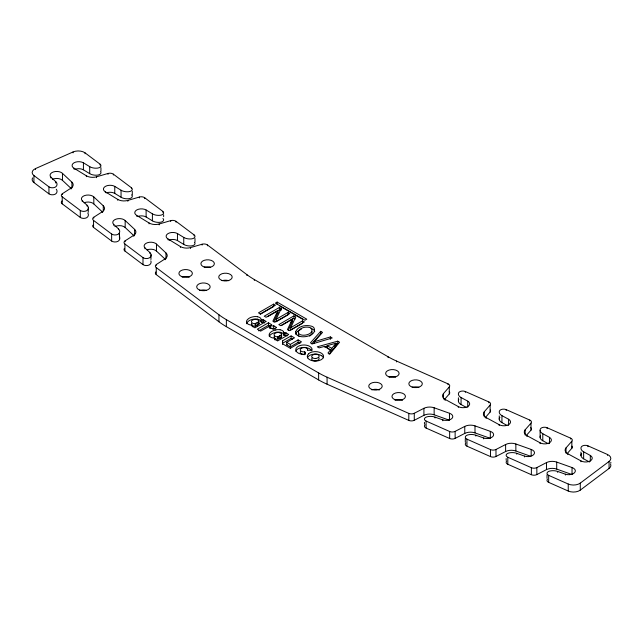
<?xml version="1.0" encoding="UTF-8"?>
<svg xmlns="http://www.w3.org/2000/svg" width="643" height="643" viewBox="0 0 643 643"><rect width="100%" height="100%" fill="white"/><g stroke="black" fill="none" stroke-linecap="round" stroke-linejoin="round"><path stroke-width="0.96" d="M282.534 344.254L282.542 343.394M282.534 343.683L282.542 340.935M540.112 437.473L540.112 430.464M580.967 455.574L580.967 452.069M252.257 325.197L252.265 326.21M88.228 212.327L88.372 207.585M150.928 259.507L151.073 254.765M258.92 321.572L258.928 321.508A4.324 2.5 0 0 0 258.904 321.066M258.92 324.064L258.928 323.959A4.324 2.5 0 0 0 258.904 323.517M295.603 334.183L297.331 331.418L301.487 329.015M281.208 310.175L281.208 308.536L279.367 307.475L264.257 316.187L266.106 317.256L277.977 310.408L272.881 321.17L274.73 322.239L289.832 313.519L287.984 312.45L276.12 319.298L276.12 321.757L287.984 314.901L287.984 312.45M273.733 321.83L277.977 312.86L277.977 310.408M276.12 319.298L281.208 308.536M290.692 327.713L295.78 316.951L293.931 315.882L278.829 324.602L280.678 325.671L292.541 318.815L287.453 329.578L289.302 330.647L304.404 321.926L302.556 320.857L290.692 327.713L290.692 330.164L302.556 323.316L302.556 320.857M288.297 330.237L292.541 321.267L292.541 318.815M298.601 333.259L298.239 334.907L299.011 336.289A4.847 2.797 0 0 0 299.341 336.562M330.59 349.816L327.978 352.975L329.819 354.044L339.584 342.237L337.736 341.168L317.28 346.802L319.129 347.871L324.611 346.36L330.59 349.816L330.59 352.268L329.023 354.164M331.78 350.821L331.78 348.369L336.048 343.209L336.048 345.661L331.78 350.821L327.89 348.57M443.445 398.869L443.445 393.612L449.272 386.949A4.292 2.476 0 0 0 448.05 383.871L396.546 361.053A85.824 49.551 0 0 1 388.099 356.777L254.331 279.544A85.824 49.551 0 0 1 246.92 274.665L207.408 244.935A4.292 2.476 0 0 0 202.063 244.227L190.529 247.587A8.584 4.959 0 0 1 180.418 246.566L168.064 238.995A6.655 3.842 0 0 1 168.056 233.57A6.655 3.842 0 0 1 177.46 233.562L183.745 237.412A8.584 4.959 0 0 0 191.469 238.899A4.292 2.476 0 0 0 194.138 234.944L176.053 221.345A4.292 2.476 0 0 0 170.716 220.637L159.183 223.997A8.584 4.959 0 0 1 149.072 222.976L136.718 215.413A6.655 3.842 0 0 1 136.71 209.98A6.655 3.842 0 0 1 146.114 209.98L152.399 213.822A8.584 4.959 0 0 0 160.123 215.309A4.292 2.476 0 0 0 162.792 211.362L144.707 197.755A4.292 2.476 0 0 0 139.37 197.047L127.836 200.415A8.584 4.959 0 0 1 117.725 199.386L105.372 191.823A6.655 3.842 0 0 1 105.364 186.398A6.655 3.842 0 0 1 114.767 186.39L121.053 190.232A8.584 4.959 0 0 0 128.777 191.718A4.292 2.476 0 0 0 131.437 187.772L113.361 174.165A4.292 2.476 0 0 0 108.024 173.465L96.49 176.825A8.584 4.959 0 0 1 86.379 175.796L74.025 168.233L74.025 169.109M444.176 399.785L449.272 393.958L449.272 386.949M484.308 416.961L484.308 411.705L490.127 405.05A4.292 2.476 0 0 0 488.913 401.963L465.347 391.531A4.292 2.476 0 0 0 458.507 393.066A8.584 4.959 0 0 0 461.071 397.527L461.071 404.535L466.071 407.26M485.401 417.468L490.127 412.059A4.292 2.476 0 0 0 490.247 409.969M525.162 435.062L525.162 429.805L530.989 423.15A4.292 2.476 0 0 0 529.768 420.064L506.202 409.631A4.292 2.476 0 0 0 499.362 411.166A8.584 4.959 0 0 0 501.934 415.627L501.934 422.636L506.933 425.353M526.255 435.568L530.989 430.159L530.989 423.15M566.017 453.162L566.017 447.906L571.844 441.243A4.292 2.476 0 0 0 570.622 438.164L547.064 427.724A4.292 2.476 0 0 0 540.224 429.267A8.584 4.959 0 0 0 542.788 433.728L542.788 440.736L548.206 443.678M567.11 453.661L571.844 448.251A4.292 2.476 0 0 0 571.957 446.162M314.242 341.714L322.545 332.399L320.696 331.338L310.432 342.848L312.281 343.917L332.222 337.985L330.373 336.924L314.242 341.714L314.242 343.354M311.718 343.86L320.696 333.789L320.696 331.338M310.513 335.461L312.12 333.516L312.016 331.539M308.544 353.73L310.231 352.645A8.19 4.726 0 0 1 321.709 353.377A8.158 4.71 0 0 1 321.251 359.678A8.158 4.71 0 0 1 310.336 360.048A8.158 4.71 0 0 1 308.576 353.819M266.017 321.468L257.16 326.588M288.643 334.561L286.891 335.574M531.182 449.449A6.655 3.842 0 0 1 533.618 454.689A6.655 3.842 0 0 1 524.535 456.104L516.747 453.323A8.584 4.959 0 0 0 508.613 453.05A4.292 2.476 0 0 0 507.809 457.261L531.375 467.694A4.292 2.476 0 0 0 536.849 467.582L546.478 462.606A8.584 4.959 0 0 1 556.709 462.084L572.029 467.549A6.655 3.842 0 0 1 574.472 472.79A6.655 3.842 0 0 1 565.39 474.196L557.602 471.423A8.584 4.959 0 0 0 549.468 471.142A4.292 2.476 0 0 0 548.664 475.354L568.243 484.026A8.584 4.959 0 0 0 580.275 483.11L609.074 461.441A8.584 4.959 0 0 0 607.49 454.497L587.919 445.824A4.292 2.476 0 0 0 581.079 447.359A8.584 4.959 0 0 0 583.643 451.82L583.643 458.829L589.478 462.004M547.498 479.228A4.292 2.476 0 0 0 548.664 482.363L568.243 491.035A8.584 4.959 0 0 0 580.275 490.119L609.074 468.45A8.584 4.959 0 0 0 610.529 464.085M87.802 213.082A8.584 4.959 0 0 1 87.585 216.972A4.292 2.476 0 0 1 80.287 217.438L62.21 203.839L62.21 196.83A4.292 2.476 0 0 1 62.411 193.672L71.027 188.102A8.584 4.959 0 0 0 71.928 182.202L62.467 173.353A6.655 3.842 0 0 0 53.393 171.946A6.655 3.842 0 0 0 50.942 177.187L50.942 178.063M119.325 236.962A8.584 4.959 0 0 1 118.931 240.562A4.292 2.476 0 0 1 111.641 241.029L93.556 227.421L93.556 220.412A4.292 2.476 0 0 1 93.757 217.254L102.374 211.692A8.584 4.959 0 0 0 103.274 205.784L93.814 196.943A6.655 3.842 0 0 0 84.739 195.528A6.655 3.842 0 0 0 82.296 200.777L82.288 201.653M150.824 260.849A8.584 4.959 0 0 1 150.277 264.152A4.292 2.476 0 0 1 142.987 264.619L124.903 251.011L124.903 244.002A4.292 2.476 0 0 1 125.112 240.844L133.728 235.282A8.584 4.959 0 0 0 134.628 229.374L125.168 220.525A6.655 3.842 0 0 0 116.086 219.118A6.655 3.842 0 0 0 113.642 224.359L113.642 225.235M156.249 267.592L218.95 314.773A85.824 49.551 0 0 0 226.36 319.651L318.631 372.924A85.824 49.551 0 0 0 327.078 377.2L408.803 413.401A4.292 2.476 0 0 0 414.277 413.28L423.914 408.305A8.584 4.959 0 0 1 434.146 407.783L449.465 413.248L449.465 420.257L434.146 414.791A8.584 4.959 0 0 0 423.914 415.314L414.277 420.289A4.292 2.476 0 0 1 408.803 420.409L327.078 384.209A85.824 49.551 0 0 1 318.631 379.933L226.36 326.66A85.824 49.551 0 0 1 218.95 321.781L156.249 274.601L156.249 267.592A4.292 2.476 0 0 1 156.458 264.434L165.074 258.864A8.584 4.959 0 0 0 165.974 252.964L156.514 244.115A6.655 3.842 0 0 0 147.44 242.708A6.655 3.842 0 0 0 144.996 247.949L144.996 248.825M309.572 336.088L310.055 335.791M256.565 325.503L257.875 324.747M279.215 336.128L279.994 335.678M279.215 338.58L279.994 338.13M280.26 335.517L280.983 335.107A16.605 9.589 0 0 1 281.256 334.955A1.037 0.603 0 0 0 281.626 334.464L281.602 336.916A1.037 0.603 0 0 1 281.264 337.414A16.605 9.589 0 0 0 280.983 337.559L280.26 337.969M256.372 325.615L254.789 326.178A3.086 1.784 0 0 1 252.924 325.792L252.611 325.631A3.721 2.146 0 0 1 251.67 323.357M279.014 336.249C277.133 336.49 278.475 338.66 277.438 339.255A3.094 1.784 0 0 1 275.574 338.861L275.26 338.7A3.697 2.138 0 0 1 274.079 337.31A3.649 2.106 0 0 1 274.585 336.185M279.014 338.7L278.186 339.166L278.202 336.707M257.875 322.296L254.789 323.726A3.086 1.784 0 0 1 252.924 323.341L252.611 323.18A3.721 2.146 0 0 1 252.136 320.399A4.196 2.427 0 0 1 254.548 319.45L254.765 319.442M273.588 304.139L258.486 312.852L260.327 313.921L275.437 305.2L273.588 304.139L273.588 306.59L260.158 314.339M277.141 302.081L275.333 303.126L304.959 320.23L306.767 319.185L277.141 302.081L277.141 304.533M267.617 316.71L279.367 309.926L280.597 310.633M276.281 313.84L277.977 312.86M269.706 327.552L269.706 325.921L271.788 324.715L268.436 322.778L257.304 329.208L260.656 331.145L268.557 326.684M258.695 330.864L268.436 325.237L270.325 326.322M269.964 328.219L270.615 327.85M276.514 327.608L273.315 329.409L268.67 326.74M281.345 325.599L293.931 318.333L295.169 319.049M290.853 322.247L292.541 321.267M277.832 340.806L286.328 335.903M290.998 335.959L282.655 340.782L282.655 343.233L290.998 338.411M300 343.458L298.111 342.373L290.331 346.866L286.706 344.777L286.706 342.325L294.494 337.824L291.134 335.887L291.134 338.339L292.605 339.191M286.706 344.777L287.196 344.495M286.706 342.325L290.331 344.415L298.111 339.914L301.471 341.859L290.331 348.289M257.031 326.66L254.933 327.826L252.386 326.379M257.98 322.239C259.41 320.809 259.41 324.458 257.98 324.691M255.552 323.63L255.568 326.073M449.473 413.248A6.655 3.842 0 0 1 451.908 418.489A6.655 3.842 0 0 1 442.826 419.903L435.03 417.122A8.584 4.959 0 0 0 426.896 416.849A4.292 2.476 0 0 0 426.092 421.061L449.658 431.501A4.292 2.476 0 0 0 455.131 431.381L464.768 426.405A8.584 4.959 0 0 1 475 425.883L490.32 431.349A6.655 3.842 0 0 1 492.763 436.589A6.655 3.842 0 0 1 483.681 438.004L475.892 435.223A8.584 4.959 0 0 0 467.75 434.949A4.292 2.476 0 0 0 466.955 439.161L466.955 446.17L490.521 456.61A4.292 2.476 0 0 0 495.986 456.49L505.623 451.515A8.584 4.959 0 0 1 515.855 450.992L530.218 456.112M425.063 424.798A4.292 2.476 0 0 0 426.092 428.069L449.658 438.51A4.292 2.476 0 0 0 455.131 438.389L464.768 433.414A8.584 4.959 0 0 1 475 432.892L489.363 438.012M466.955 439.161L490.521 449.602A4.292 2.476 0 0 0 495.986 449.481L505.623 444.506A8.584 4.959 0 0 1 515.855 443.983L531.174 449.449L531.174 456.016M506.78 460.991A4.292 2.476 0 0 0 507.809 464.27L531.375 474.703A4.292 2.476 0 0 0 536.849 474.59L546.478 469.615A8.584 4.959 0 0 1 556.709 469.093L572.029 474.558M56.246 189.219A8.584 4.959 0 0 1 56.238 193.39A4.292 2.476 0 0 1 48.94 193.848L33.918 182.548L33.918 175.539A8.584 4.959 0 0 1 35.502 168.595L73.045 151.965A8.584 4.959 0 0 1 85.077 152.881L100.091 164.182L100.091 165.058M327.11 348.12L327.11 345.669L336.048 343.209M324.715 347.204L327.504 346.44M335.871 344.134L337.736 343.619L337.736 341.168M334.256 346.151L336.048 345.661M314.62 354.309L314.371 354.365A4.549 2.628 0 0 0 312.321 355.378A4.252 2.451 0 0 0 312.04 355.683L311.847 355.989A3.303 1.905 0 0 0 312.49 357.741L313.374 358.183A3.046 1.76 0 0 0 314.821 358.464L315.769 358.416M277.527 332.503L277.101 332.56A4.228 2.443 0 0 0 274.858 333.5A3.649 2.106 0 0 0 274.087 334.858A3.697 2.138 0 0 0 275.268 336.241L275.574 336.41A3.094 1.784 0 0 0 277.438 336.811L277.897 336.795M284.728 332.937L283.941 332.865M284.632 335.389L283.933 335.292M257.634 316.766L259.386 317.337A4.919 2.837 0 0 1 260.552 318.172C262.199 319.354 259.828 323.043 262.529 322.32A12.048 6.952 0 0 0 262.931 322.312A1.029 0.595 0 0 1 263.734 322.497L264.546 322.979M273.918 325.953L269.972 325.929L269.972 328.388M270.912 328.388L273.918 328.404M307.394 350.266L312.048 350.274L312.024 349.036A8.327 4.806 0 0 0 308.592 345.846L308.029 345.629A8.102 4.678 0 0 0 298.32 346.264A8.15 4.71 0 0 0 296.463 351.584A8.279 4.782 0 0 0 303.174 354.414C306.462 356.326 304.091 347.726 304.854 354.156M284.825 332.937L286.079 332.97M284.825 335.389L286.079 335.429M257.634 319.217L259.386 319.796A4.919 2.837 0 0 1 260.552 320.624L261.283 322.272M310.834 328.428L311.574 328.661A7.041 4.067 0 0 1 313.8 329.947L314.773 331.338M583.643 451.82L590.314 455.453L590.314 461.144M542.788 433.728L549.46 437.353L549.46 443.485M501.934 415.627L508.597 419.252L508.597 425.385M566.017 447.906A8.584 4.959 0 0 0 567.793 453.741L580.902 460.87A6.655 3.842 0 0 0 590.298 460.878A6.655 3.842 0 0 0 590.314 455.453M461.071 397.527L467.742 401.152L467.742 407.284M525.162 429.805A8.584 4.959 0 0 0 526.938 435.649L540.048 442.778A6.655 3.842 0 0 0 549.443 442.778A6.655 3.842 0 0 0 549.46 437.353M484.308 411.705A8.584 4.959 0 0 0 486.084 417.548L499.185 424.677A6.655 3.842 0 0 0 508.589 424.685A6.655 3.842 0 0 0 508.597 419.252M443.445 393.612A8.584 4.959 0 0 0 445.221 399.448L458.33 406.577A6.655 3.842 0 0 0 467.726 406.585A6.655 3.842 0 0 0 467.742 401.152M273.982 325.977L276.578 327.472M273.982 328.428L274.955 328.991M286.143 333.002L288.659 334.448M286.143 335.453L287.067 335.984M279.681 305.996L302.531 319.193M327.11 345.669L331.78 348.369M265.921 321.323L263.726 320.045A1.029 0.595 0 0 0 262.931 319.844A12.048 6.952 0 0 1 262.529 319.868L261.267 319.692M290.186 348.209L282.631 343.844M277.495 340.878L274.987 339.432M74.025 168.233A6.655 3.842 0 0 1 74.017 162.808A6.655 3.842 0 0 1 83.421 162.8L89.707 166.65A8.584 4.959 0 0 0 97.431 168.128A4.292 2.476 0 0 0 100.091 164.182M74.934 169.374A6.655 3.842 0 0 1 83.421 169.808L89.707 173.658A8.584 4.959 0 0 0 97.431 175.137A4.292 2.476 0 0 0 100.638 171.729M106.553 192.852A6.655 3.842 0 0 1 114.767 193.398L121.053 197.24A8.584 4.959 0 0 0 128.777 198.727A4.292 2.476 0 0 0 131.598 194.901M137.899 216.442A6.655 3.842 0 0 1 146.114 216.98L152.399 220.83A8.584 4.959 0 0 0 160.123 222.317A4.292 2.476 0 0 0 162.944 218.491M168.972 240.136A6.655 3.842 0 0 1 177.46 240.57L183.745 244.42A8.584 4.959 0 0 0 191.469 245.907A4.292 2.476 0 0 0 194.564 242.347M33.918 175.539L48.94 186.84A4.292 2.476 0 0 0 56.238 186.382A8.584 4.959 0 0 0 55.756 181.688L50.942 177.187M62.21 196.83L80.287 210.43A4.292 2.476 0 0 0 87.585 209.972A8.584 4.959 0 0 0 87.102 205.27L82.288 200.777M93.556 220.412L111.641 234.02A4.292 2.476 0 0 0 118.931 233.562A8.584 4.959 0 0 0 118.457 228.86L113.642 224.359M124.903 244.002L142.987 257.61A4.292 2.476 0 0 0 150.277 257.152A8.584 4.959 0 0 0 149.803 252.45L144.996 247.949M165.388 259.418L156.514 251.124L156.514 244.115M114.864 226.649A6.655 3.842 0 0 1 125.176 227.534L134.033 235.828M84.024 202.81A6.655 3.842 0 0 1 93.822 203.944L102.687 212.238M52.413 179.349A6.655 3.842 0 0 1 62.475 180.362L71.341 188.656M283.571 331.724L283.909 335.156L283.571 334.183M269.216 335.14L269.594 336.144A5.337 3.078 0 0 0 272.487 337.872L273.339 338.033A8.102 4.678 0 0 0 274.111 338.114L274.939 338.186L274.907 339.914M281.594 334.384L281.578 334.288A3.295 1.905 0 0 0 281.53 334.063M281.578 336.739L281.594 336.811A3.295 1.905 0 0 0 281.53 336.522M119.719 238.183L119.325 233.457L119.574 239.421M274.915 339.239L274.907 338.789M304.886 354.156L304.886 354.663M610.834 462.245L610.834 463.121M609.074 461.441L609.074 468.45M607.49 454.497L607.49 455.373M587.919 445.824L587.919 446.7M580.902 460.87L580.902 461.746M580.275 483.11L580.275 490.119M572.029 467.549L572.029 474.116M571.844 441.243L571.844 448.251M570.622 438.164L570.622 439.04M568.243 484.026L568.243 491.035M567.793 453.741L567.793 454.617M565.39 474.204L565.39 475.081M557.602 471.423L557.602 472.3M556.709 462.084L556.709 469.093M548.664 475.354L548.664 482.363M547.064 427.724L547.064 428.6M547.016 474.872L547.016 478.376M546.478 462.606L546.478 469.615M540.048 442.778L540.048 443.654M536.849 467.582L536.849 474.59M531.375 467.694L531.375 474.703M529.768 420.064L529.768 420.94M526.938 435.649L526.938 436.525M524.535 456.104L524.535 456.98M516.747 453.323L516.747 454.199M515.855 443.983L515.855 450.992M507.809 457.261L507.809 464.27M506.202 409.631L506.202 410.507M506.162 458.523L506.162 460.275M505.623 444.506L505.623 451.515M499.257 415.868L499.257 419.373M499.185 424.677L499.185 425.553M495.986 449.481L495.986 456.49M490.521 449.602L490.521 456.61M490.32 431.349L490.32 438.357M490.127 405.05L490.127 412.059M488.913 401.963L488.913 402.839M486.084 417.548L486.084 418.424M483.681 438.004L483.681 438.88M475.892 435.223L475.892 436.099M475 425.883L475 432.892M465.347 391.531L465.347 392.407M465.299 438.679L465.299 442.183M464.768 426.405L464.768 433.414M458.403 397.776L458.403 401.28M458.33 406.577L458.33 407.453M455.131 431.381L455.131 438.389M449.658 431.501L449.658 438.51M448.05 383.871L448.05 384.747M445.221 399.448L445.221 400.324M442.826 419.903L442.826 420.779M435.03 417.122L435.03 417.998M434.146 407.783L434.146 414.791M426.092 421.061L426.092 428.069M424.444 422.33L424.444 424.083M423.914 408.305L423.914 415.314M414.277 413.28L414.277 420.289M408.803 413.401L408.803 420.409M396.546 361.053L396.546 361.929M388.099 356.777L388.099 357.653M330.373 336.924L330.373 339.375M327.078 377.2L327.078 384.209M318.631 372.924L318.631 379.933M298.111 339.914L298.111 342.373M293.931 315.882L293.931 318.333M290.331 344.415L290.331 346.866M285.902 332.945L285.902 335.397M284.335 332.937L284.335 335.389M281.256 334.955L281.256 337.414M279.809 335.783L279.809 338.234M279.367 307.475L279.367 309.926M273.733 325.929L273.733 328.38M268.436 322.778L268.436 325.237M263.726 320.045L263.726 322.497M262.931 319.86L262.931 322.312M257.16 322.706L257.16 325.157M255.231 323.718L255.231 326.17M254.331 279.544L254.331 280.42M252.305 326.716L252.305 325.085L251.807 325.061A5.924 3.416 0 0 1 251.341 325.028M246.92 274.665L246.92 275.542M226.36 319.651L226.36 326.66M218.95 314.773L218.95 321.781M207.408 244.935L207.408 245.811M202.063 244.227L202.063 245.104M194.99 238.505L194.99 242.009M194.138 234.944L194.138 235.82M190.529 247.587L190.529 248.463M183.745 237.412L183.745 244.42M180.418 246.566L180.418 247.442M177.46 233.562L177.46 240.57M176.053 221.345L176.053 222.221M170.716 220.637L170.716 221.514M168.064 238.995L168.064 239.871M165.974 252.964L165.974 258.655M165.074 258.864L165.074 259.74M163.643 214.915L163.643 216.667M162.792 211.362L162.792 212.238M159.183 223.997L159.183 224.873M156.458 264.434L156.458 265.31M152.399 213.822L152.399 220.83M149.803 252.45L149.803 253.326M149.072 222.976L149.072 223.852M146.114 209.98L146.114 216.98M144.707 197.755L144.707 198.631M142.987 257.61L142.987 264.619M139.37 197.047L139.37 197.923M136.718 215.413L136.718 216.289M134.628 229.374L134.628 235.065M133.728 235.282L133.728 236.158M132.297 191.325L132.297 194.829M131.437 187.772L131.437 188.648M127.836 200.415L127.836 201.291M125.168 220.525L125.168 227.534M125.112 240.844L125.112 241.72M121.053 190.232L121.053 197.24M118.457 228.86L118.457 229.736M117.725 199.386L117.725 200.262M114.767 186.39L114.767 193.39M113.361 174.165L113.361 175.041M111.641 234.02L111.641 241.029M108.024 173.465L108.024 174.341M105.372 191.823L105.372 192.699M103.274 205.784L103.274 211.041M102.374 211.692L102.374 212.568M100.951 167.735L100.951 171.239M96.49 176.825L96.49 177.701M93.814 196.943L93.814 203.952M93.757 217.254L93.757 218.13M89.707 166.65L89.707 173.658M87.102 205.27L87.102 206.146M86.379 175.796L86.379 176.672M85.077 152.881L85.077 153.757M83.421 162.8L83.421 169.808M80.287 210.43L80.287 217.438M73.045 151.965L73.045 152.841M71.928 182.202L71.928 187.893M71.027 188.102L71.027 188.978M62.467 173.353L62.467 180.362M62.411 193.672L62.411 194.548M55.756 181.688L55.756 182.998M48.94 186.84L48.94 193.848M35.502 168.595L35.502 169.471M156.249 274.601A4.292 2.476 0 0 1 155.855 271.949M146.99 249.878A6.655 3.842 0 0 1 156.522 251.124M124.903 251.011A4.292 2.476 0 0 1 124.348 248.552M93.556 227.421A4.292 2.476 0 0 1 92.865 225.171M62.21 203.839A4.292 2.476 0 0 1 61.985 201.002M33.918 182.548A8.584 4.959 0 0 1 32.632 177.894M449.224 391.667A4.292 2.476 0 0 1 449.272 393.958M461.071 404.535A8.584 4.959 0 0 1 458.507 400.075A4.292 2.476 0 0 1 458.821 399.48M501.934 422.636A8.584 4.959 0 0 1 499.362 418.175A4.292 2.476 0 0 1 499.941 417.299M530.74 427.675A4.292 2.476 0 0 1 530.989 430.159M542.788 440.736A8.584 4.959 0 0 1 540.224 436.275A4.292 2.476 0 0 1 540.433 435.825M583.643 458.829A8.584 4.959 0 0 1 581.079 454.368A4.292 2.476 0 0 1 581.658 453.492M466.955 446.17A4.292 2.476 0 0 1 465.918 442.89M371.839 389.899A6.735 3.89 0 0 1 379.346 389.996M395.059 400.179A6.735 3.89 0 0 1 402.566 400.267M389.103 377.055A6.735 3.89 0 0 1 395.638 377.055M412.308 387.343A6.735 3.89 0 0 1 418.85 387.343M200.061 290.475A6.735 3.89 0 0 1 206.467 290.371M182.258 277.069A6.735 3.89 0 0 1 189.259 277.165M222.189 280.686A6.735 3.89 0 0 1 228.723 280.686M204.37 267.287A6.735 3.89 0 0 1 210.309 267.118M251.333 325.077A5.602 3.231 0 0 1 246.534 322.191A7.869 4.541 0 0 1 247.627 319.475L248.72 318.526A9.46 5.465 0 0 1 252.546 316.919L253.503 316.734A6.695 3.866 0 0 1 257.65 316.734M246.558 323.75A7.869 4.541 0 0 1 247.627 321.926L248.72 320.978A9.46 5.465 0 0 1 252.546 319.37L253.503 319.185A6.695 3.866 0 0 1 257.65 319.185M258.96 321.058A3.537 2.042 0 0 0 257.369 319.796L257.216 319.716A3.352 1.937 0 0 0 254.765 319.434M258.816 323.236A3.537 2.042 0 0 1 258.96 323.509M269.104 335.14A9.163 5.289 0 0 1 275.839 330.02M275.775 329.883A7.121 4.115 0 0 1 280.155 329.787M280.147 329.803A5.361 3.094 0 0 1 283.571 331.724M269.256 336.627A9.163 5.289 0 0 1 275.839 332.471M275.775 332.335A7.121 4.115 0 0 1 280.155 332.238A5.361 3.094 0 0 1 283.571 334.183M279.842 332.809A3.641 2.106 0 0 1 281.578 334.055M277.519 332.503A3.368 1.945 0 0 1 279.858 332.785M281.353 336.176A3.641 2.106 0 0 1 281.578 336.514M295.852 351.416A8.15 4.71 0 0 1 298.304 348.707A8.102 4.678 0 0 1 308.013 348.096L308.6 348.297A8.327 4.806 0 0 1 311.783 350.853M307.587 349.864A3.279 1.897 0 0 0 307.105 348.49L306.406 348.024A3.336 1.929 0 0 0 302.74 347.799A4.557 2.636 0 0 0 300.369 349.294A3.344 1.929 0 0 0 301.511 351.391L302.073 351.608A3.135 1.808 0 0 0 303.882 351.834C305.409 351.062 305.409 354.695 303.882 354.277A3.135 1.808 0 0 1 302.073 354.06L301.511 353.843A3.344 1.929 0 0 1 300.402 351.753A4.557 2.636 0 0 1 300.546 351.496M307.426 357.902A8.174 4.718 0 0 1 308.592 356.198L310.231 355.097A8.19 4.726 0 0 1 321.709 355.828M321.765 355.748A8.174 4.718 0 0 1 323.485 357.829M314.612 354.301A3.344 1.929 0 0 1 317.722 354.574A3.713 2.146 0 0 1 318.317 354.912A3.392 1.953 0 0 1 318.815 356.978L318.502 357.291A4.461 2.58 0 0 1 315.785 358.456M312.168 357.982A4.252 2.451 0 0 0 312.04 358.135L311.847 358.448A3.303 1.905 0 0 0 312.49 360.193L313.374 360.643A3.046 1.76 0 0 0 314.821 360.916L315.769 360.876A4.461 2.58 0 0 0 318.478 359.734L318.807 359.429A3.392 1.953 0 0 0 318.671 357.645M295.603 331.732L295.748 333.395L296.72 334.786A7.041 4.067 0 0 0 298.947 336.072C304.292 338.435 317.891 334.915 313.8 327.496A7.041 4.067 0 0 0 311.574 326.21C306.068 324.578 298.031 325.929 295.603 331.732M298.272 331.635L299.011 333.838A4.847 2.797 0 0 0 300.594 334.754C304.509 336.377 314.266 333.838 311.509 328.444A4.847 2.797 0 0 0 309.926 327.528C305.875 326.379 300.12 327.472 298.272 331.635M371.839 389.441A6.735 3.89 0 0 0 382.199 386.347A6.735 3.89 0 0 0 372.377 382.714A6.735 3.89 0 0 0 371.839 389.441M395.059 399.713A6.735 3.89 0 0 0 405.42 396.627A6.735 3.89 0 0 0 395.598 392.986A6.735 3.89 0 0 0 395.059 399.713M389.007 376.814A6.735 3.89 0 0 0 399.11 373.446A6.735 3.89 0 0 0 389.007 370.079A6.735 3.89 0 0 0 389.007 376.814M412.211 387.102A6.735 3.89 0 0 0 422.314 383.734A6.735 3.89 0 0 0 412.211 380.367A6.735 3.89 0 0 0 412.211 387.102M199.74 290.089A6.735 3.89 0 0 0 210.148 287.051A6.735 3.89 0 0 0 200.391 283.362A6.735 3.89 0 0 0 199.74 290.089M181.937 276.683A6.735 3.89 0 0 0 192.353 273.645A6.735 3.89 0 0 0 182.588 269.964A6.735 3.89 0 0 0 181.937 276.683M222.084 280.444A6.735 3.89 0 0 0 232.187 277.077A6.735 3.89 0 0 0 222.084 273.709A6.735 3.89 0 0 0 222.084 280.444M204.265 267.046A6.735 3.89 0 0 0 214.368 263.678A6.735 3.89 0 0 0 204.265 260.311A6.735 3.89 0 0 0 204.265 267.046"/></g></svg>
